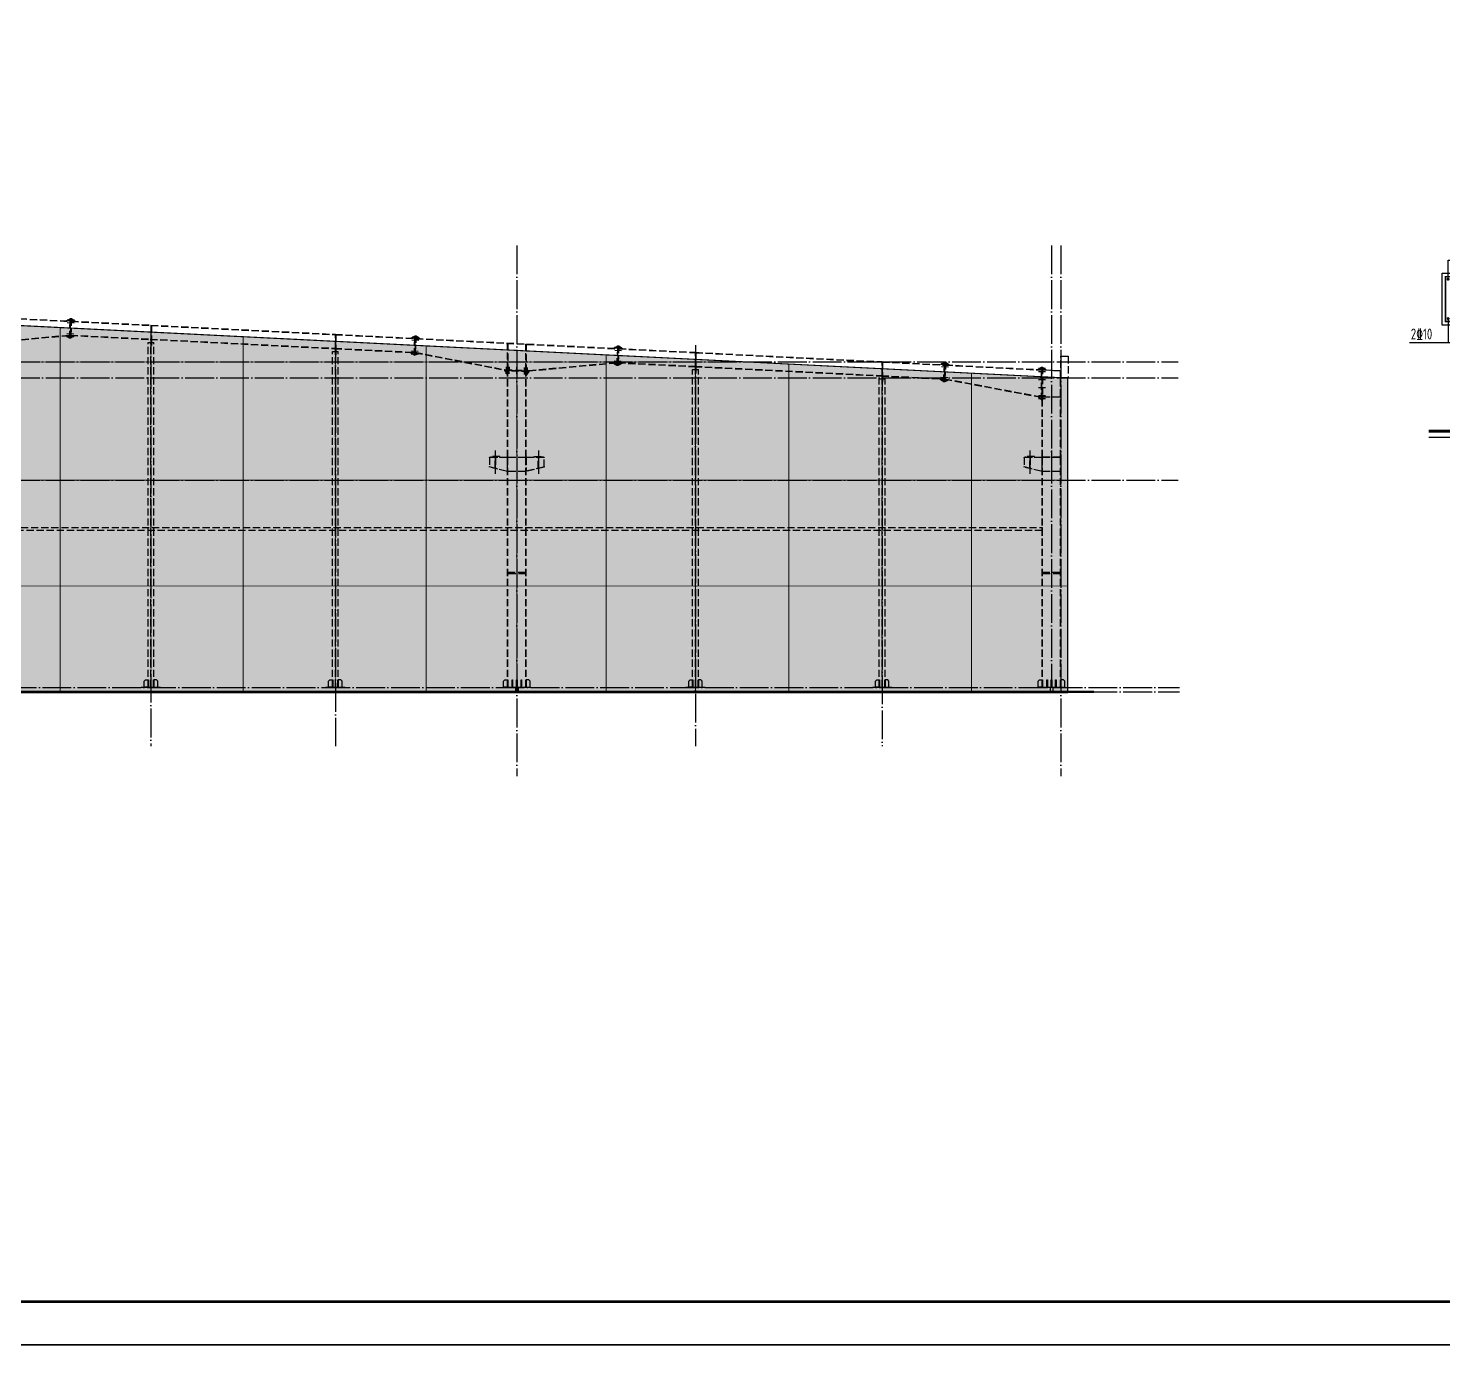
# Model space of a CAD drawing. Extents: x 447413 to 2975780, y -1432727 to 1301644.
# Drawn here: x 2344237 to 2393328, y -835904 to -790188 of the extents above; entities that cross this region are included whole.
import ezdxf

# ---------------------------------------------------------------- set-up
doc = ezdxf.new("R2010")
doc.units = 0
doc.header["$LTSCALE"] = 1000
doc.header["$MEASUREMENT"] = 0
doc.linetypes.add('DASH', pattern=[0.35, 0.25, -0.1])
doc.linetypes.add('DOTE', pattern=[2.42, 2, -0.2, 0.02, -0.2])
for name, color, linetype in [('114', 2, 'Continuous'), ('116', 1, 'Continuous'), ('DIM_SYMB', 3, 'Continuous'), ('DOTE', 1, 'Continuous'), ('GZ-标注', 60, 'Continuous'), ('GZ-框', 21, 'Continuous'), ('图框', 253, 'Continuous'), ('墙梁', 2, 'Continuous'), ('柱子', 3, 'Continuous'), ('钢板标注', 253, 'Continuous')]:
    doc.layers.add(name, color=color, linetype=linetype)
for name, color, linetype, lineweight in [('DIM_ELEV', 3, 'Continuous', 0), ('柱平法箍筋', 14, 'Continuous', 35), ('柱平法纵筋', 14, 'Continuous', 25)]:
    doc.layers.add(name, color=color, linetype=linetype, lineweight=lineweight)
doc.styles.add('TEXT', font='tssdeng.shx', dxfattribs={"height": 3})

# ---------------------------------------------------------------- blocks, each defined once
blk = doc.blocks.new('A$C6B0021A6')
at = {"layer": '图框', "color": 2, "const_width": 40, "elevation": -84000}
blk.add_lwpolyline([(20, 84120), (118920, 84120), (118920, 20), (20, 20)], close=True, dxfattribs=at)
at = {"layer": '图框', "color": 153, "const_width": 58, "elevation": -84000}
blk.add_lwpolyline([(111420, 1020), (2520, 1020), (2520, 83120), (111420, 83120)], close=True, dxfattribs=at)
blk = doc.blocks.new('gz')
h = blk.add_hatch()
h.set_pattern_fill('ANSI31', color=256, scale=100)
h.set_pattern_definition([(45, (-3633.9, 178.02), (-112.2532, 112.2532), [])])
h.paths.add_polyline_path([(-612810, 8019), (-612885, 8439), (-612961, 8229), (-613398, 8229), (-613398, 7221), (-612198, 7221), (-612198, 8229), (-612736, 8229)])
at = {"layer": 'DIM_ELEV'}
for p, q in [((-614209, 2521), (-615475, 2521)), ((-614509, 2221), (-614809, 2521)), ((-614509, 2221), (-614209, 2521)), ((-613809, 2221), (-614809, 2221))]:
    blk.add_line(p, q, dxfattribs=at)
at = {"layer": 'DIM_SYMB', "const_width": 70}
for points in [[(-614022, -233), (-611616, -233)], [(-624119, -411), (-622346, -411)], [(-619338, -411), (-617632, -411)]]:
    blk.add_lwpolyline(points, dxfattribs=at)
at = {"layer": 'DIM_SYMB'}
for points in [[(-624119, -551), (-622346, -551)], [(-619338, -551), (-617632, -551)], [(-614022, -373), (-611616, -373)]]:
    blk.add_lwpolyline(points, dxfattribs=at)
at = {"layer": 'GZ-标注'}
blk.add_line((-612798, 3105), (-612798, 6146), dxfattribs=at)
for points in [[(-613258, 7081), (-613258, 7520), (-610995, 7520)], [(-612927, 7082), (-612927, 7520)], [(-612648, 7082), (-612648, 7520)], [(-612348, 7081), (-612348, 7520)], [(-612798, 5538), (-610911, 5538)], [(-623672, 3103), (-623672, 3542), (-621791, 3542)], [(-622761, 3103), (-622761, 3542)], [(-618924, 2703), (-618924, 3142), (-617043, 3142)], [(-618014, 2703), (-618014, 3142)], [(-622691, 2443), (-621152, 2443)], [(-617944, 2443), (-616405, 2443)], [(-612348, 2369), (-612348, 1811), (-614150, 1811)], [(-613259, 2369), (-613259, 1811)], [(-612927, 2369), (-612927, 1811)], [(-612648, 2369), (-612648, 1811)], [(-622761, 2191), (-622761, 1633), (-624564, 1633)], [(-623672, 2191), (-623672, 1633)], [(-618014, 2191), (-618014, 1633), (-619816, 1633)], [(-618925, 2191), (-618925, 1633)]]:
    blk.add_lwpolyline(points, dxfattribs=at)
at = {"layer": 'GZ-框'}
for p, q in [((-613398, 2221), (-613398, 8229)), ((-612198, 8229), (-612198, 2221)), ((-613398, 7221), (-612198, 7221)), ((-612198, 2221), (-613398, 2221))]:
    blk.add_line(p, q, dxfattribs=at)
for points in [[(-623811, 3243), (-622611, 3243), (-622611, 2043), (-623811, 2043)], [(-619064, 2843), (-617864, 2843), (-617864, 2043), (-619064, 2043)]]:
    blk.add_lwpolyline(points, close=True, dxfattribs=at)
at = {"layer": '柱平法箍筋'}
for points, const_width in [([(-613318, 7141), (-612278, 7141), (-612278, 2301), (-613318, 2301)], 35), ([(-612989, 7141), (-612587, 7141), (-612587, 2301), (-612989, 2301)], 35), ([(-613318, 6146), (-612278, 6146), (-612278, 3105), (-613318, 3105)], 35), ([(-613318, 5155), (-612278, 5155), (-612278, 4036), (-613318, 4036)], 35), ([(-611740, 4716), (-611324, 4716), (-611324, 2780), (-611740, 2780)], 14), ([(-611950, 4317), (-611534, 4317), (-611534, 3101), (-611950, 3101)], 14), ([(-611641, 3921), (-611225, 3921), (-611225, 3474), (-611641, 3474)], 14), ([(-623731, 3163), (-622691, 3163), (-622691, 2123), (-623731, 2123)], 35), ([(-618984, 2763), (-617944, 2763), (-617944, 2123), (-618984, 2123)], 35)]:
    blk.add_lwpolyline(points, close=True, dxfattribs=dict(at, const_width=const_width))
for points, const_width in [([(-612675, 7142), (-612805, 7012)], 35), ([(-612578, 7042), (-612708, 6912)], 35), ([(-612375, 7141), (-612505, 7011)], 35), ([(-612278, 7041), (-612408, 6911)], 35), ([(-612375, 6142), (-612505, 6011)], 35), ([(-612278, 6042), (-612408, 5911)], 35), ([(-612375, 5151), (-612505, 5021)], 35), ([(-612278, 5051), (-612408, 4920)], 35), ([(-611363, 4716), (-611415, 4664)], 14), ([(-611324, 4676), (-611377, 4623)], 14), ([(-611573, 4316), (-611625, 4264)], 14), ([(-611534, 4276), (-611586, 4224)], 14), ([(-611263, 3920), (-611316, 3867)], 14), ([(-611225, 3880), (-611277, 3827)], 14), ([(-622788, 3163), (-622919, 3033)], 35), ([(-622691, 3063), (-622822, 2933)], 35), ([(-618041, 2763), (-618171, 2633)], 35), ([(-617944, 2663), (-618074, 2533)], 35)]:
    blk.add_lwpolyline(points, dxfattribs=dict(at, const_width=const_width))
at = {"layer": '柱平法纵筋', "const_width": 35}
for points in [[(-613241, 7082, 1), (-613276, 7082, 1), (-613241, 7082, 1)], [(-612909, 7082, 1), (-612944, 7082, 1), (-612909, 7082, 1)], [(-612630, 7082, 1), (-612665, 7082, 1), (-612630, 7082, 1)], [(-612330, 7082, 1), (-612365, 7082, 1), (-612330, 7082, 1)], [(-613241, 6082, 1), (-613276, 6082, 1), (-613241, 6082, 1)], [(-612330, 6082, 1), (-612365, 6082, 1), (-612330, 6082, 1)], [(-613241, 5091, 1), (-613276, 5091, 1), (-613241, 5091, 1)], [(-612330, 5091, 1), (-612365, 5091, 1), (-612330, 5091, 1)], [(-613241, 4100, 1), (-613276, 4100, 1), (-613241, 4100, 1)], [(-612330, 4100, 1), (-612365, 4100, 1), (-612330, 4100, 1)], [(-623655, 3104, 1), (-623690, 3104, 1), (-623655, 3104, 1)], [(-622744, 3104, 1), (-622779, 3104, 1), (-622744, 3104, 1)], [(-613241, 3165, 1), (-613276, 3165, 1), (-613241, 3165, 1)], [(-612330, 3165, 1), (-612365, 3165, 1), (-612330, 3165, 1)], [(-618907, 2704, 1), (-618942, 2704, 1), (-618907, 2704, 1)], [(-617996, 2704, 1), (-618031, 2704, 1), (-617996, 2704, 1)], [(-613241, 2369, 1), (-613276, 2369, 1), (-613241, 2369, 1)], [(-612909, 2369, 1), (-612944, 2369, 1), (-612909, 2369, 1)], [(-612630, 2369, 1), (-612665, 2369, 1), (-612630, 2369, 1)], [(-612330, 2369, 1), (-612365, 2369, 1), (-612330, 2369, 1)], [(-623655, 2191, 1), (-623690, 2191, 1), (-623655, 2191, 1)], [(-622744, 2191, 1), (-622779, 2191, 1), (-622744, 2191, 1)], [(-618907, 2191, 1), (-618942, 2191, 1), (-618907, 2191, 1)], [(-617996, 2191, 1), (-618031, 2191, 1), (-617996, 2191, 1)]]:
    blk.add_lwpolyline(points, format="xyb", dxfattribs=at)
at = {"layer": 'GZ-标注', "style": 'TEXT', "width": 0.75}
for s, p in [('4%%13216', (-611680, 7594)), ('%%1328@100', (-611890, 5622)), ('2%%13210', (-622476, 3616)), ('2%%13210', (-617728, 3216)), ('%%1326@200', (-622131, 2527)), ('%%1326@200', (-617383, 2527)), ('4%%13220', (-614122, 1888)), ('2%%13210', (-624535, 1710)), ('2%%13210', (-619788, 1710))]:
    blk.add_text(s, height=250, dxfattribs=at).set_placement(p)

msp = doc.modelspace()

# ---------------------------------------------------------------- hatches: boundary and pattern name
h = msp.add_hatch()
h.set_pattern_fill('AR-B816', color=8, scale=200)
h.set_pattern_definition([(0, (879524.17, -1182983.88), (0, 242.6208), []), (90, (879524.17, -1182983.88), (-242.6208, 242.6208), [242.6208, -242.6208])])
h.paths.add_polyline_path([(2332314.1, -799926.6), (2284294.2, -802328.6), (2284294.2, -813242.8), (2380314.2, -813242.8), (2380314.2, -802327.6)])

# ---------------------------------------------------------------- linework, layer by layer
at = {"elevation": 126000}
msp.add_lwpolyline([(2332314.1, -799926.6), (2284294.2, -802328.6), (2284294.2, -813242.8), (2380314.2, -813242.8), (2380314.2, -802327.6)], close=True, dxfattribs=at)
at = {"const_width": 80, "elevation": 126000}
msp.add_lwpolyline([(2282937.9, -813216.3), (2381222.9, -813216.3)], dxfattribs=at)
at = {"layer": '114', "ltscale": 0.1}
for p, q in [((2345591.3, -800402.4, 126000), (2345831, -800414.4, 126000)), ((2345596.5, -800296.6, 126000), (2345836.3, -800308.6, 126000)), ((2345567, -800885.8, 126000), (2345806.8, -800897.8, 126000)), ((2345572.4, -800779.8, 126000), (2345812.1, -800791.8, 126000)), ((2357551.3, -801001.1, 126000), (2357791, -801013.1, 126000)), ((2357556.6, -800895.2, 126000), (2357796.3, -800907.2, 126000)), ((2357527.1, -801484.5, 126000), (2357766.8, -801496.5, 126000)), ((2357532.4, -801378.6, 126000), (2357772.1, -801390.6, 126000)), ((2364591.3, -801353.3, 126000), (2364831, -801365.3, 126000)), ((2364596.6, -801247.4, 126000), (2364836.3, -801259.4, 126000)), ((2360820.8, -802175.6, 126000), (2360828.9, -801935.7, 126000)), ((2360926.8, -802179.2, 126000), (2360934.9, -801939.3, 126000)), ((2361190.6, -802188.1, 126000), (2361198.7, -801948.2, 126000)), ((2361454.8, -802197, 126000), (2361462.9, -801957.1, 126000)), ((2361560.8, -802200.5, 126000), (2361568.9, -801960.7, 126000)), ((2364567.1, -801836.7, 126000), (2364806.8, -801848.6, 126000)), ((2364572.4, -801730.6, 126000), (2364812.1, -801742.6, 126000)), ((2375931.3, -801920.3, 126000), (2376171, -801932.3, 126000)), ((2375936.6, -801814.4, 126000), (2376176.3, -801826.4, 126000)), ((2379300.2, -801987.6, 126000), (2379540.2, -801987.6, 126000)), ((2379300.2, -802093.7, 126000), (2379540.2, -802093.7, 126000)), ((2375907.1, -802403.7, 126000), (2376146.8, -802415.7, 126000)), ((2375912.4, -802297.8, 126000), (2376152.1, -802309.8, 126000)), ((2379300.2, -802372.7, 126000), (2379540.2, -802372.7, 126000)), ((2379300.2, -802651.7, 126000), (2379540.2, -802651.7, 126000)), ((2379300.2, -802931.6, 126000), (2379540.2, -802931.6, 126000)), ((2379300.2, -803037.9, 126000), (2379540.2, -803037.9, 126000))]:
    msp.add_line(p, q, dxfattribs=at)
at = {"layer": '114', "color": 1, "lineweight": 18, "ltscale": 0.1}
for p, q in [((2345691.1, -800407.4, 126000), (2345731.1, -800409.4, 126000)), ((2345696.4, -800301.6, 126000), (2345736.4, -800303.6, 126000)), ((2345666.9, -800890.8, 126000), (2345706.9, -800892.8, 126000)), ((2345672.2, -800784.8, 126000), (2345712.2, -800786.8, 126000)), ((2357651.2, -801006.1, 126000), (2357691.1, -801008.1, 126000)), ((2357656.5, -800900.2, 126000), (2357696.4, -800902.2, 126000)), ((2357627, -801489.5, 126000), (2357666.9, -801491.5, 126000)), ((2357632.3, -801383.6, 126000), (2357672.2, -801385.6, 126000)), ((2364691.1, -801358.3, 126000), (2364731.1, -801360.3, 126000)), ((2364696.4, -801252.4, 126000), (2364736.4, -801254.4, 126000)), ((2360824.2, -802075.7, 126000), (2360825.5, -802035.7, 126000)), ((2360930.1, -802079.2, 126000), (2360931.5, -802039.3, 126000)), ((2361194, -802088.1, 126000), (2361195.3, -802048.1, 126000)), ((2361458.2, -802097, 126000), (2361459.5, -802057.1, 126000)), ((2361564.1, -802100.6, 126000), (2361565.5, -802060.6, 126000)), ((2364667, -801841.7, 126000), (2364706.9, -801843.7, 126000)), ((2364672.3, -801735.6, 126000), (2364712.2, -801737.6, 126000)), ((2376031.2, -801925.3, 126000), (2376071.1, -801927.3, 126000)), ((2376036.5, -801819.4, 126000), (2376076.4, -801821.4, 126000)), ((2379400.2, -801987.6, 126000), (2379440.2, -801987.6, 126000)), ((2379400.2, -802093.7, 126000), (2379440.2, -802093.7, 126000)), ((2376007, -802408.7, 126000), (2376047, -802410.7, 126000)), ((2376012.3, -802302.8, 126000), (2376052.3, -802304.8, 126000)), ((2379400.2, -802372.7, 126000), (2379440.2, -802372.7, 126000)), ((2379400.2, -802651.7, 126000), (2379440.2, -802651.7, 126000)), ((2379400.2, -802931.6, 126000), (2379440.2, -802931.6, 126000)), ((2379400.2, -803037.9, 126000), (2379440.2, -803037.9, 126000))]:
    msp.add_line(p, q, dxfattribs=at)
at = {"layer": '116', "ltscale": 0.1}
for p, q in [((2361144.2, -813066.3, 126000), (2361144.2, -813216.3, 126000)), ((2361144.2, -813216.3, 126000), (2361244.2, -813216.3, 126000)), ((2361152.7, -813066.3, 126000), (2361152.7, -813216.3, 126000)), ((2361235.7, -813066.3, 126000), (2361235.7, -813216.3, 126000)), ((2361244.2, -813066.3, 126000), (2361244.2, -813216.3, 126000)), ((2379699.2, -813066.3, 126000), (2379699.2, -813216.3, 126000)), ((2379699.2, -813216.3, 126000), (2379799.2, -813216.3, 126000)), ((2379707.7, -813066.3, 126000), (2379707.7, -813216.3, 126000)), ((2379790.7, -813066.3, 126000), (2379790.7, -813216.3, 126000)), ((2379799.2, -813066.3, 126000), (2379799.2, -813216.3, 126000))]:
    msp.add_line(p, q, dxfattribs=at)
at = {"layer": 'DOTE', "color": 8, "linetype": 'DOTE', "ltscale": 0.5}
for p, q in [((2361194.2, -797720.1, 126000), (2361194.2, -816144.2, 126000)), ((2379749.2, -797720.1, 126000), (2379749.2, -813066.3, 126000)), ((2380074.2, -797720.1, 126000), (2380074.2, -816144.2, 126000)), ((2348494.2, -800486.7, 126000), (2348494.2, -815102.4, 126000)), ((2354894.2, -800807, 126000), (2354894.2, -815102.4, 126000)), ((2367394.2, -801182.3, 126000), (2367394.2, -815102.4, 126000)), ((2373874.2, -801756.3, 126000), (2373874.2, -815102.4, 126000)), ((2283020.4, -813066.3, 126000), (2384188.3, -813066.3, 126000)), ((2283020.4, -813216.3, 126000), (2384188.3, -813216.3, 126000))]:
    msp.add_line(p, q, dxfattribs=at)
at = {"layer": 'DOTE'}
for p, q in [((2360444.2, -804840.2, 126000), (2360444.2, -805651.6, 126000)), ((2361944.2, -804840.2, 126000), (2361944.2, -805651.6, 126000)), ((2378999.2, -804840.2, 126000), (2378999.2, -805651.6, 126000)), ((2379749.2, -804840.2, 126000), (2379749.2, -805651.6, 126000))]:
    msp.add_line(p, q, dxfattribs=at)
at = {"layer": 'DOTE', "color": 8, "linetype": 'DOTE', "ltscale": 0.5, "elevation": 126000}
for points in [[(2281923, -801766.3), (2384144.5, -801766.3)], [(2281923, -802316.3), (2384144.5, -802316.3)], [(2281923, -805866.3), (2384144.5, -805866.3)]]:
    msp.add_lwpolyline(points, dxfattribs=at)
at = {"layer": '墙梁', "color": 3, "const_width": 30, "elevation": 126000}
for points in [[(2380333.9, -802328.6), (2332314.1, -799926.6)], [(2345344.2, -813216.3), (2345344.2, -800578.4)], [(2348494.2, -813216.3), (2348494.2, -800735.9)], [(2351694.2, -813216.3), (2351694.2, -800896)], [(2354894.2, -813216.3), (2354894.2, -801056.1)], [(2358044.2, -813216.3), (2358044.2, -801213.6)], [(2361194.2, -813216.3), (2361194.2, -801371.2)], [(2364294.2, -813216.3), (2364294.2, -801526.3)], [(2367394.2, -813216.3), (2367394.2, -801681.3)], [(2370634.2, -813216.3), (2370634.2, -801843.4)], [(2373874.2, -813216.3), (2373874.2, -802005.5)], [(2376974.2, -813216.3), (2376974.2, -802160.5)], [(2380314.2, -813216.3), (2380314.2, -802316.3)]]:
    msp.add_lwpolyline(points, dxfattribs=at)
at = {"layer": '墙梁', "color": 2, "const_width": 30, "elevation": 126000}
for points in [[(2369093.3, -801766.3), (2295534.9, -801766.3)], [(2380314.2, -805866.3), (2284294.2, -805866.3)], [(2380314.2, -809541.3), (2284294.2, -809541.3)]]:
    msp.add_lwpolyline(points, dxfattribs=at)
at = {"layer": '柱子', "color": 254, "linetype": 'DASH'}
for p, q in [((2342193.4, -800187.3, 126000), (2345693.4, -800362.5, 126000)), ((2342194.2, -800171.3, 126000), (2345694.2, -800346.5, 126000)), ((2345559.3, -800339.8, 126000), (2345698.7, -800256.6, 126000)), ((2345674.2, -800345.5, 126000), (2345559.3, -800339.8, 126000)), ((2345664.6, -800936.8, 126000), (2345698.7, -800256.6, 126000)), ((2345695.2, -800326.5, 126000), (2345674.2, -800345.5, 126000)), ((2345718.6, -800257.6, 126000), (2345684.6, -800937.8, 126000)), ((2345684.6, -800937.8, 126000), (2345718.6, -800257.6, 126000)), ((2345698.7, -800256.6, 126000), (2345695.2, -800326.5, 126000)), ((2345698.7, -800256.6, 126000), (2345718.6, -800257.6, 126000)), ((2345738.6, -800258.6, 126000), (2345704.6, -800938.8, 126000)), ((2345718.6, -800257.6, 126000), (2345738.6, -800258.6, 126000)), ((2345733.3, -800364.5, 126000), (2348493.4, -800502.6, 126000)), ((2345734.1, -800348.5, 126000), (2348494.2, -800486.7, 126000)), ((2345735.1, -800328.6, 126000), (2345738.6, -800258.6, 126000)), ((2345754.1, -800349.5, 126000), (2345735.1, -800328.6, 126000)), ((2345738.6, -800258.6, 126000), (2345869, -800355.3, 126000)), ((2345869, -800355.3, 126000), (2345754.1, -800349.5, 126000)), ((2348493.4, -800502.6, 126000), (2354893.4, -800823, 126000)), ((2348494.2, -800486.7, 126000), (2354894.2, -800807, 126000)), ((2348498.2, -800971.5, 126000), (2348498.2, -800502.9, 126000)), ((2348498.2, -800502.9, 126000), (2348508.2, -800503.4, 126000)), ((2348508.2, -800503.4, 126000), (2348508.2, -800972, 126000)), ((2342609.8, -801127.3, 126000), (2345669.2, -800845.9, 126000)), ((2342610.3, -801111.1, 126000), (2345670, -800829.8, 126000)), ((2345534.7, -800858.2, 126000), (2345649.3, -800847.7, 126000)), ((2345664.7, -800935.8, 126000), (2345534.7, -800858.2, 126000)), ((2345649.3, -800847.7, 126000), (2345668.2, -800865.9, 126000)), ((2345684.6, -800937.8, 126000), (2345664.6, -800936.8, 126000)), ((2345668.2, -800865.9, 126000), (2345664.7, -800935.8, 126000)), ((2345704.6, -800938.8, 126000), (2345684.6, -800937.8, 126000)), ((2345844, -800854.7, 126000), (2345704.6, -800937.8, 126000)), ((2345704.6, -800937.8, 126000), (2345708.1, -800867.9, 126000)), ((2345708.1, -800867.9, 126000), (2345729.1, -800848.9, 126000)), ((2345709.1, -800847.9, 126000), (2348469.2, -800986.1, 126000)), ((2345709.9, -800831.9, 126000), (2348470, -800970, 126000)), ((2345729.1, -800848.9, 126000), (2345844, -800854.7, 126000)), ((2348394.2, -813046.3, 126000), (2348394.2, -801087.3, 126000)), ((2348394.2, -801087.3, 126000), (2348493.7, -801087.3, 126000)), ((2348394.2, -801087.3, 126000), (2348594.2, -801087.3, 126000)), ((2348469.2, -800986, 126000), (2354869.2, -801306.4, 126000)), ((2348470, -800970.1, 126000), (2354870, -801290.4, 126000)), ((2348493.7, -813046.3, 126000), (2348493.7, -801087.3, 126000)), ((2348494.7, -813046.3, 126000), (2348494.7, -801087.3, 126000)), ((2348494.7, -801087.3, 126000), (2348594.2, -801087.3, 126000)), ((2348508.2, -800972, 126000), (2348498.2, -800971.5, 126000)), ((2348498.2, -800987.5, 126000), (2348508.2, -800988, 126000)), ((2348498.2, -801197.3, 126000), (2348498.2, -800987.5, 126000)), ((2348508.2, -800988, 126000), (2348508.2, -801197.3, 126000)), ((2348594.2, -813046.3, 126000), (2348594.2, -801087.3, 126000)), ((2354893.4, -800823, 126000), (2357653.4, -800961.1, 126000)), ((2354894.2, -800807, 126000), (2357654.2, -800945.1, 126000)), ((2354898.2, -801291.8, 126000), (2354898.2, -800823.2, 126000)), ((2354898.2, -800823.2, 126000), (2354908.2, -800823.7, 126000)), ((2354908.2, -800823.7, 126000), (2354908.2, -801292.3, 126000)), ((2357519.4, -800938.4, 126000), (2357658.7, -800855.3, 126000)), ((2357634.2, -800944.1, 126000), (2357519.4, -800938.4, 126000)), ((2357624.7, -801535.4, 126000), (2357658.7, -800855.3, 126000)), ((2357655.2, -800925.2, 126000), (2357634.2, -800944.1, 126000)), ((2357678.7, -800856.3, 126000), (2357644.7, -801536.4, 126000)), ((2357644.7, -801536.4, 126000), (2357678.7, -800856.3, 126000)), ((2357658.7, -800855.3, 126000), (2357655.2, -800925.2, 126000)), ((2357658.7, -800855.3, 126000), (2357678.7, -800856.3, 126000)), ((2357698.7, -800857.3, 126000), (2357664.6, -801537.4, 126000)), ((2357678.7, -800856.3, 126000), (2357698.7, -800857.3, 126000)), ((2357693.4, -800963.1, 126000), (2361193.4, -801138.3, 126000)), ((2357694.2, -800947.1, 126000), (2361194.2, -801122.3, 126000)), ((2357695.2, -800927.2, 126000), (2357698.7, -800857.3, 126000)), ((2357714.1, -800948.1, 126000), (2357695.2, -800927.2, 126000)), ((2357698.7, -800857.3, 126000), (2357829, -800953.9, 126000)), ((2357829, -800953.9, 126000), (2357714.1, -800948.1, 126000)), ((2360869.2, -802037.2, 126000), (2360869.2, -801122.1, 126000)), ((2360869.2, -801122.1, 126000), (2360885.2, -801122.9, 126000)), ((2360885.2, -801122.9, 126000), (2360885.2, -802037.7, 126000)), ((2361193.4, -801138.3, 126000), (2364693.4, -801313.3, 126000)), ((2361194.2, -801122.3, 126000), (2364694.2, -801297.3, 126000)), ((2361503.2, -802058.5, 126000), (2361503.2, -801153.8, 126000)), ((2361503.2, -801153.8, 126000), (2361519.2, -801154.6, 126000)), ((2361519.2, -801154.6, 126000), (2361519.2, -802059.1, 126000)), ((2348508.2, -801197.3, 126000), (2348498.2, -801197.3, 126000)), ((2354794.2, -813046.3, 126000), (2354794.2, -801407.6, 126000)), ((2354794.2, -801407.6, 126000), (2354893.7, -801407.6, 126000)), ((2354794.2, -801407.6, 126000), (2354994.2, -801407.6, 126000)), ((2354869.2, -801306.4, 126000), (2357629.2, -801444.5, 126000)), ((2354870, -801290.4, 126000), (2357630, -801428.5, 126000)), ((2354893.7, -813046.3, 126000), (2354893.7, -801407.6, 126000)), ((2354894.7, -813046.3, 126000), (2354894.7, -801407.6, 126000)), ((2354894.7, -801407.6, 126000), (2354994.2, -801407.6, 126000)), ((2354908.2, -801292.3, 126000), (2354898.2, -801291.8, 126000)), ((2354898.2, -801307.8, 126000), (2354908.2, -801308.3, 126000)), ((2354898.2, -801517.6, 126000), (2354898.2, -801307.8, 126000)), ((2354908.2, -801517.6, 126000), (2354898.2, -801517.6, 126000)), ((2354908.2, -801308.3, 126000), (2354908.2, -801517.6, 126000)), ((2354994.2, -813046.3, 126000), (2354994.2, -801407.6, 126000)), ((2357624.7, -801534.4, 126000), (2357494.4, -801437.8, 126000)), ((2357494.4, -801437.8, 126000), (2357609.3, -801443.5, 126000)), ((2357609.3, -801443.5, 126000), (2357628.2, -801464.5, 126000)), ((2357628.2, -801464.5, 126000), (2357624.7, -801534.4, 126000)), ((2357644.7, -801536.4, 126000), (2357624.7, -801535.4, 126000)), ((2357664.6, -801537.4, 126000), (2357644.7, -801536.4, 126000)), ((2357664.7, -801536.4, 126000), (2357668.2, -801466.5, 126000)), ((2357801.7, -801472.3, 126000), (2357664.7, -801536.4, 126000)), ((2357668.2, -801466.5, 126000), (2357688.8, -801450.3, 126000)), ((2357669.2, -801446.5, 126000), (2360779.8, -802050.4, 126000)), ((2357670, -801430.4, 126000), (2360780.4, -802034.2, 126000)), ((2357688.8, -801450.3, 126000), (2357801.7, -801472.3, 126000)), ((2364559.4, -801290.6, 126000), (2364698.7, -801207.5, 126000)), ((2364674.2, -801296.3, 126000), (2364559.4, -801290.6, 126000)), ((2364664.7, -801887.6, 126000), (2364698.7, -801207.5, 126000)), ((2364695.2, -801277.4, 126000), (2364674.2, -801296.3, 126000)), ((2364718.6, -801208.5, 126000), (2364684.6, -801888.6, 126000)), ((2364684.6, -801888.6, 126000), (2364718.6, -801208.5, 126000)), ((2364698.7, -801207.5, 126000), (2364695.2, -801277.4, 126000)), ((2364698.7, -801207.5, 126000), (2364718.6, -801208.5, 126000)), ((2364738.6, -801209.5, 126000), (2364704.6, -801889.6, 126000)), ((2364718.6, -801208.5, 126000), (2364738.6, -801209.5, 126000)), ((2364733.3, -801315.3, 126000), (2367393.4, -801448.3, 126000)), ((2364734.1, -801299.3, 126000), (2367394.2, -801432.3, 126000)), ((2364735.1, -801279.3, 126000), (2364738.6, -801209.4, 126000)), ((2364754.1, -801300.3, 126000), (2364735.1, -801279.3, 126000)), ((2364738.6, -801209.4, 126000), (2364869, -801306.1, 126000)), ((2364869, -801306.1, 126000), (2364754.1, -801300.3, 126000)), ((2367393.4, -801448.3, 126000), (2373873.4, -801772.3, 126000)), ((2367394.2, -801432.3, 126000), (2373874.2, -801756.3, 126000)), ((2367398.2, -801917.1, 126000), (2367398.2, -801448.5, 126000)), ((2367398.2, -801448.5, 126000), (2367408.2, -801449, 126000)), ((2367408.2, -801449, 126000), (2367408.2, -801917.6, 126000)), ((2360779, -802074.1, 126000), (2360779.7, -802054.1, 126000)), ((2361609, -802102.1, 126000), (2360779, -802074.1, 126000)), ((2360779.7, -802054.1, 126000), (2360780.4, -802034.2, 126000)), ((2361609.6, -802082.1, 126000), (2360779.7, -802054.1, 126000)), ((2360779.7, -802054.1, 126000), (2361609.6, -802082.1, 126000)), ((2360780.4, -802034.2, 126000), (2361610.3, -802062.1, 126000)), ((2360869.2, -802207.2, 126000), (2360784.2, -802074.3, 126000)), ((2360784.2, -802074.3, 126000), (2360849.2, -802076.5, 126000)), ((2360849.2, -802076.5, 126000), (2360869.2, -802097.2, 126000)), ((2360885.2, -802037.7, 126000), (2360869.2, -802037.2, 126000)), ((2360869.2, -805066.3, 126000), (2360869.2, -802077.2, 126000)), ((2360869.2, -802077.2, 126000), (2360885.2, -802077.7, 126000)), ((2360869.2, -802097.2, 126000), (2360869.2, -802207.2, 126000)), ((2360885.2, -805066.3, 126000), (2360885.2, -802077.7, 126000)), ((2361519.2, -802059.1, 126000), (2361503.2, -802058.5, 126000)), ((2361503.2, -805066.3, 126000), (2361503.2, -802098.5, 126000)), ((2361503.2, -802098.5, 126000), (2361519.2, -802099.1, 126000)), ((2361519.2, -805066.3, 126000), (2361519.2, -802099.1, 126000)), ((2361519.2, -802119.1, 126000), (2361539.2, -802099.8, 126000)), ((2361604.1, -802101.9, 126000), (2361519.2, -802229.1, 126000)), ((2361519.2, -802229.1, 126000), (2361519.2, -802119.1, 126000)), ((2361539.2, -802099.8, 126000), (2361604.1, -802101.9, 126000)), ((2361609.6, -802082.1, 126000), (2361609, -802102.1, 126000)), ((2361610.3, -802062.1, 126000), (2361609.6, -802082.1, 126000)), ((2361609.8, -802078.2, 126000), (2364669.2, -801796.7, 126000)), ((2361610.3, -802062.1, 126000), (2364670, -801780.6, 126000)), ((2364534.8, -801809.1, 126000), (2364649.3, -801798.5, 126000)), ((2364664.7, -801886.6, 126000), (2364534.8, -801809.1, 126000)), ((2364649.3, -801798.5, 126000), (2364668.2, -801816.7, 126000)), ((2364668.2, -801816.7, 126000), (2364664.7, -801886.6, 126000)), ((2364684.6, -801888.6, 126000), (2364664.7, -801887.6, 126000)), ((2364704.6, -801889.6, 126000), (2364684.6, -801888.6, 126000)), ((2364844, -801805.4, 126000), (2364704.7, -801888.6, 126000)), ((2364704.7, -801888.6, 126000), (2364708.2, -801818.7, 126000)), ((2364708.2, -801818.7, 126000), (2364729.1, -801799.7, 126000)), ((2364709.2, -801798.7, 126000), (2367369.2, -801931.7, 126000)), ((2364710, -801782.7, 126000), (2367370, -801915.7, 126000)), ((2364729.1, -801799.7, 126000), (2364844, -801805.4, 126000)), ((2367294.2, -813046.3, 126000), (2367294.2, -802032.9, 126000)), ((2367294.2, -802032.9, 126000), (2367393.7, -802032.9, 126000)), ((2367294.2, -802032.9, 126000), (2367494.2, -802032.9, 126000)), ((2367369.2, -801931.7, 126000), (2373849.2, -802255.7, 126000)), ((2367370, -801915.7, 126000), (2373850, -802239.7, 126000)), ((2367393.7, -813046.3, 126000), (2367393.7, -802032.9, 126000)), ((2367394.7, -813046.3, 126000), (2367394.7, -802032.9, 126000)), ((2367394.7, -802032.9, 126000), (2367494.2, -802032.9, 126000)), ((2367408.2, -801917.6, 126000), (2367398.2, -801917.1, 126000)), ((2367398.2, -801933.2, 126000), (2367408.2, -801933.7, 126000)), ((2367398.2, -802142.9, 126000), (2367398.2, -801933.2, 126000)), ((2367408.2, -802142.9, 126000), (2367398.2, -802142.9, 126000)), ((2367408.2, -801933.7, 126000), (2367408.2, -802142.9, 126000)), ((2367494.2, -813046.3, 126000), (2367494.2, -802032.9, 126000)), ((2373873.4, -801772.3, 126000), (2376033.4, -801880.3, 126000)), ((2373874.2, -801756.4, 126000), (2376034.2, -801864.3, 126000)), ((2373878.2, -802241.1, 126000), (2373878.2, -801772.6, 126000)), ((2373878.2, -801772.6, 126000), (2373888.2, -801773.1, 126000)), ((2373888.2, -801773.1, 126000), (2373888.2, -802241.6, 126000)), ((2375899.4, -801857.6, 126000), (2376038.7, -801774.4, 126000)), ((2376014.2, -801863.3, 126000), (2375899.4, -801857.6, 126000)), ((2376004.8, -802453.6, 126000), (2376038.7, -801774.4, 126000)), ((2376035.2, -801844.4, 126000), (2376014.2, -801863.3, 126000)), ((2376058.7, -801775.4, 126000), (2376024.7, -802454.6, 126000)), ((2376024.7, -802454.6, 126000), (2376058.7, -801775.4, 126000)), ((2376038.7, -801774.4, 126000), (2376035.2, -801844.4, 126000)), ((2376038.7, -801774.4, 126000), (2376058.7, -801775.4, 126000)), ((2376078.7, -801776.4, 126000), (2376044.7, -802455.6, 126000)), ((2376058.7, -801775.4, 126000), (2376078.7, -801776.4, 126000)), ((2376073.4, -801882.3, 126000), (2379400.2, -802048.7, 126000)), ((2376074.2, -801866.3, 126000), (2379400.2, -802032.6, 126000)), ((2376075.2, -801846.4, 126000), (2376078.7, -801776.5, 126000)), ((2376094.1, -801867.3, 126000), (2376075.2, -801846.4, 126000)), ((2376078.7, -801776.5, 126000), (2376209, -801873.1, 126000)), ((2376209, -801873.1, 126000), (2376094.1, -801867.3, 126000)), ((2379270.4, -802026.2, 126000), (2379400.2, -801947.6, 126000)), ((2379380.2, -802031.6, 126000), (2379270.4, -802026.2, 126000)), ((2379400.2, -802012.6, 126000), (2379380.2, -802031.6, 126000)), ((2379400.2, -803082.9, 126000), (2379400.2, -801942.9, 126000)), ((2379400.2, -801942.9, 126000), (2379420.2, -801942.9, 126000)), ((2379400.2, -801947.6, 126000), (2379400.2, -802012.6, 126000)), ((2379420.2, -803082.9, 126000), (2379420.2, -801942.9, 126000)), ((2379420.2, -801942.9, 126000), (2379440.2, -801942.9, 126000)), ((2379420.2, -801942.9, 126000), (2379420.2, -803082.9, 126000)), ((2379440.2, -801942.9, 126000), (2379440.2, -803082.9, 126000)), ((2379440.2, -802014.6, 126000), (2379440.2, -801949.6, 126000)), ((2379440.2, -801949.6, 126000), (2379570, -802041.1, 126000)), ((2379460.2, -802035.6, 126000), (2379440.2, -802014.6, 126000)), ((2379440.2, -802034.6, 126000), (2380074.2, -802066.3, 126000)), ((2379440.2, -802050.7, 126000), (2379440.2, -802034.6, 126000)), ((2380074.2, -802082.4, 126000), (2379440.2, -802050.7, 126000)), ((2379570, -802041.1, 126000), (2379460.2, -802035.6, 126000)), ((2380058.2, -805066.3, 126000), (2380058.2, -802081.6, 126000)), ((2380074.2, -802082.4, 126000), (2380058.2, -802081.6, 126000)), ((2380074.2, -802066.3, 126000), (2380074.2, -802082.4, 126000)), ((2380074.2, -805066.3, 126000), (2380074.2, -802082.4, 126000)), ((2373774.2, -813046.3, 126000), (2373774.2, -802357, 126000)), ((2373774.2, -802357, 126000), (2373873.7, -802357, 126000)), ((2373774.2, -802357, 126000), (2373974.2, -802357, 126000)), ((2373849.2, -802255.7, 126000), (2376009.3, -802363.7, 126000)), ((2373850, -802239.7, 126000), (2376010, -802347.7, 126000)), ((2373873.7, -813046.3, 126000), (2373873.7, -802357, 126000)), ((2373874.7, -813046.3, 126000), (2373874.7, -802357, 126000)), ((2373874.7, -802357, 126000), (2373974.2, -802357, 126000)), ((2373888.2, -802241.6, 126000), (2373878.2, -802241.1, 126000)), ((2373878.2, -802257.2, 126000), (2373888.2, -802257.7, 126000)), ((2373878.2, -802467, 126000), (2373878.2, -802257.2, 126000)), ((2373888.2, -802467, 126000), (2373878.2, -802467, 126000)), ((2373888.2, -802257.7, 126000), (2373888.2, -802467, 126000)), ((2373974.2, -813046.3, 126000), (2373974.2, -802357, 126000)), ((2376004.8, -802453.6, 126000), (2375874.4, -802357, 126000)), ((2375874.4, -802357, 126000), (2375989.3, -802362.7, 126000)), ((2375989.3, -802362.7, 126000), (2376008.3, -802383.7, 126000)), ((2376008.3, -802383.7, 126000), (2376004.8, -802453.6, 126000)), ((2376024.7, -802454.6, 126000), (2376004.8, -802453.6, 126000)), ((2376044.7, -802455.6, 126000), (2376024.7, -802454.6, 126000)), ((2376044.7, -802455.6, 126000), (2376048.2, -802385.7, 126000)), ((2376181.9, -802390.5, 126000), (2376044.7, -802455.6, 126000)), ((2376048.2, -802385.7, 126000), (2376068.9, -802369.4, 126000)), ((2376049.2, -802365.7, 126000), (2379400.2, -802992.9, 126000)), ((2376050, -802349.6, 126000), (2379400.2, -802976.6, 126000)), ((2376068.9, -802369.4, 126000), (2376181.9, -802390.5, 126000)), ((2379400.2, -803077.9, 126000), (2379272.4, -802968.9, 126000)), ((2379272.4, -802968.9, 126000), (2379380.5, -802989.2, 126000)), ((2379380.5, -802989.2, 126000), (2379400.2, -803012.9, 126000)), ((2379400.2, -803012.9, 126000), (2379400.2, -803077.9, 126000)), ((2379420.2, -803082.9, 126000), (2379400.2, -803082.9, 126000)), ((2379440.2, -803082.9, 126000), (2379420.2, -803082.9, 126000)), ((2379424.2, -805066.3, 126000), (2379424.2, -803082.9, 126000)), ((2379440.2, -803082.9, 126000), (2379424.2, -803082.9, 126000)), ((2379440.2, -802976.7, 126000), (2380058.2, -802976.7, 126000)), ((2379440.2, -802992.7, 126000), (2379440.2, -802976.7, 126000)), ((2380058.2, -802992.7, 126000), (2379440.2, -802992.7, 126000)), ((2379440.2, -805066.3, 126000), (2379440.2, -803082.9, 126000)), ((2380058.2, -802976.7, 126000), (2380058.2, -802992.7, 126000)), ((2360244.2, -805066.3, 126000), (2360869.2, -805066.3, 126000)), ((2360244.2, -805082.3, 126000), (2360244.2, -805066.3, 126000)), ((2360869.2, -805082.3, 126000), (2360244.2, -805082.3, 126000)), ((2360244.2, -805082.3, 126000), (2360244.2, -805400.3, 126000)), ((2360869.2, -805082.3, 126000), (2360244.2, -805082.3, 126000)), ((2360599.2, -805050.3, 126000), (2360289.2, -805050.3, 126000)), ((2360289.2, -805050.3, 126000), (2360289.2, -805066.3, 126000)), ((2360289.2, -805066.3, 126000), (2360599.2, -805066.3, 126000)), ((2360438.7, -805447, 126000), (2360438.7, -805082.3, 126000)), ((2360438.7, -805082.3, 126000), (2360449.7, -805082.3, 126000)), ((2360449.7, -805082.3, 126000), (2360449.7, -805449.7, 126000)), ((2360599.2, -805066.3, 126000), (2360599.2, -805050.3, 126000)), ((2360869.2, -813046.3, 126000), (2360869.2, -805066.3, 126000)), ((2360869.2, -805066.3, 126000), (2360885.2, -805066.3, 126000)), ((2360869.2, -805066.3, 126000), (2360869.2, -805082.3, 126000)), ((2360869.2, -805550.3, 126000), (2360869.2, -805082.3, 126000)), ((2360885.2, -813046.3, 126000), (2360885.2, -805066.3, 126000)), ((2360885.2, -805066.3, 126000), (2361503.2, -805066.3, 126000)), ((2360885.2, -805066.3, 126000), (2361503.2, -805066.3, 126000)), ((2360885.2, -805077.3, 126000), (2360885.2, -805066.3, 126000)), ((2361503.2, -805077.3, 126000), (2360885.2, -805077.3, 126000)), ((2361503.2, -813046.3, 126000), (2361503.2, -805066.3, 126000)), ((2361503.2, -805066.3, 126000), (2361519.2, -805066.3, 126000)), ((2361503.2, -805066.3, 126000), (2361503.2, -805077.3, 126000)), ((2361519.2, -813046.3, 126000), (2361519.2, -805066.3, 126000)), ((2361519.2, -805066.3, 126000), (2362144.2, -805066.3, 126000)), ((2361519.2, -805082.3, 126000), (2361519.2, -805066.3, 126000)), ((2362144.2, -805082.3, 126000), (2361519.2, -805082.3, 126000)), ((2361519.2, -805082.3, 126000), (2361519.2, -805550.3, 126000)), ((2362144.2, -805082.3, 126000), (2361519.2, -805082.3, 126000)), ((2361789.2, -805050.3, 126000), (2362099.2, -805050.3, 126000)), ((2361789.2, -805066.3, 126000), (2361789.2, -805050.3, 126000)), ((2362099.2, -805066.3, 126000), (2361789.2, -805066.3, 126000)), ((2361938.7, -805449.7, 126000), (2361938.7, -805082.3, 126000)), ((2361938.7, -805082.3, 126000), (2361949.7, -805082.3, 126000)), ((2361949.7, -805082.3, 126000), (2361949.7, -805447, 126000)), ((2362099.2, -805050.3, 126000), (2362099.2, -805066.3, 126000)), ((2362144.2, -805066.3, 126000), (2362144.2, -805082.3, 126000)), ((2362144.2, -805400.3, 126000), (2362144.2, -805082.3, 126000)), ((2378799.2, -805066.3, 126000), (2379424.2, -805066.3, 126000)), ((2378799.2, -805082.3, 126000), (2378799.2, -805066.3, 126000)), ((2379424.2, -805082.3, 126000), (2378799.2, -805082.3, 126000)), ((2378799.2, -805082.3, 126000), (2378799.2, -805400.3, 126000)), ((2379424.2, -805082.3, 126000), (2378799.2, -805082.3, 126000)), ((2379154.2, -805050.3, 126000), (2378844.2, -805050.3, 126000)), ((2378844.2, -805050.3, 126000), (2378844.2, -805066.3, 126000)), ((2378844.2, -805066.3, 126000), (2379154.2, -805066.3, 126000)), ((2378993.7, -805447, 126000), (2378993.7, -805082.3, 126000)), ((2378993.7, -805082.3, 126000), (2379004.7, -805082.3, 126000)), ((2379004.7, -805082.3, 126000), (2379004.7, -805449.7, 126000)), ((2379154.2, -805066.3, 126000), (2379154.2, -805050.3, 126000)), ((2379424.2, -813046.3, 126000), (2379424.2, -805066.3, 126000)), ((2379440.2, -805066.3, 126000), (2379424.2, -805066.3, 126000)), ((2379424.2, -805066.3, 126000), (2379424.2, -805082.3, 126000)), ((2379424.2, -805550.3, 126000), (2379424.2, -805082.3, 126000)), ((2379440.2, -813046.3, 126000), (2379440.2, -805066.3, 126000)), ((2380058.2, -805066.3, 126000), (2379440.2, -805066.3, 126000)), ((2379440.2, -805066.3, 126000), (2380058.2, -805066.3, 126000)), ((2379440.2, -805077.3, 126000), (2379440.2, -805066.3, 126000)), ((2380058.2, -805077.3, 126000), (2379440.2, -805077.3, 126000)), ((2380058.2, -813046.3, 126000), (2380058.2, -805066.3, 126000)), ((2380074.2, -805066.3, 126000), (2380058.2, -805066.3, 126000)), ((2380058.2, -805066.3, 126000), (2380058.2, -805077.3, 126000)), ((2380074.2, -813046.3, 126000), (2380074.2, -805066.3, 126000)), ((2360244.2, -805400.3, 126000), (2360869.2, -805550.3, 126000)), ((2360244.2, -805400.3, 126000), (2360869.2, -805550.3, 126000)), ((2360244.2, -805416.3, 126000), (2360244.2, -805400.3, 126000)), ((2360869.2, -805566.3, 126000), (2360244.2, -805416.3, 126000)), ((2360869.2, -805550.3, 126000), (2360869.2, -805566.3, 126000)), ((2360885.2, -805555.3, 126000), (2361503.2, -805555.3, 126000)), ((2360885.2, -805566.3, 126000), (2360885.2, -805555.3, 126000)), ((2361503.2, -805566.3, 126000), (2360885.2, -805566.3, 126000)), ((2361503.2, -805555.3, 126000), (2361503.2, -805566.3, 126000)), ((2361519.2, -805550.3, 126000), (2362144.2, -805400.3, 126000)), ((2361519.2, -805550.3, 126000), (2362144.2, -805400.3, 126000)), ((2362144.2, -805416.3, 126000), (2361519.2, -805566.3, 126000)), ((2361519.2, -805566.3, 126000), (2361519.2, -805550.3, 126000)), ((2362144.2, -805400.3, 126000), (2362144.2, -805416.3, 126000)), ((2378799.2, -805400.3, 126000), (2379424.2, -805550.3, 126000)), ((2378799.2, -805400.3, 126000), (2379424.2, -805550.3, 126000)), ((2378799.2, -805416.3, 126000), (2378799.2, -805400.3, 126000)), ((2379424.2, -805566.3, 126000), (2378799.2, -805416.3, 126000)), ((2379424.2, -805550.3, 126000), (2379424.2, -805566.3, 126000)), ((2379440.2, -805555.3, 126000), (2380058.2, -805555.3, 126000)), ((2379440.2, -805566.3, 126000), (2379440.2, -805555.3, 126000)), ((2380058.2, -805566.3, 126000), (2379440.2, -805566.3, 126000)), ((2380058.2, -805555.3, 126000), (2380058.2, -805566.3, 126000)), ((2360885.2, -809066.3, 126000), (2361503.2, -809066.3, 126000)), ((2361503.2, -809116.3, 126000), (2360885.2, -809116.3, 126000)), ((2379440.2, -809066.3, 126000), (2380058.2, -809066.3, 126000)), ((2380058.2, -809116.3, 126000), (2379440.2, -809116.3, 126000)), ((2348259.2, -812841.3, 126000), (2348304.2, -812796.3, 126000)), ((2348259.2, -813046.3, 126000), (2348259.2, -812841.3, 126000)), ((2348304.2, -812796.3, 126000), (2348394.2, -812796.3, 126000)), ((2348394.2, -812796.3, 126000), (2348394.2, -813026.3, 126000)), ((2348394.2, -813046.3, 126000), (2348394.2, -812796.3, 126000)), ((2348394.2, -812796.3, 126000), (2348404.2, -812796.3, 126000)), ((2348404.2, -812796.3, 126000), (2348404.2, -813046.3, 126000)), ((2348584.2, -813046.3, 126000), (2348584.2, -812796.3, 126000)), ((2348584.2, -812796.3, 126000), (2348594.2, -812796.3, 126000)), ((2348594.2, -812796.3, 126000), (2348594.2, -813026.3, 126000)), ((2348684.2, -812796.3, 126000), (2348594.2, -812796.3, 126000)), ((2348594.2, -812796.3, 126000), (2348594.2, -813046.3, 126000)), ((2348729.2, -812841.3, 126000), (2348684.2, -812796.3, 126000)), ((2348729.2, -813046.3, 126000), (2348729.2, -812841.3, 126000)), ((2354659.2, -812841.3, 126000), (2354704.2, -812796.3, 126000)), ((2354659.2, -813046.3, 126000), (2354659.2, -812841.3, 126000)), ((2354704.2, -812796.3, 126000), (2354794.2, -812796.3, 126000)), ((2354794.2, -812796.3, 126000), (2354794.2, -813026.3, 126000)), ((2354794.2, -813046.3, 126000), (2354794.2, -812796.3, 126000)), ((2354794.2, -812796.3, 126000), (2354804.2, -812796.3, 126000)), ((2354804.2, -812796.3, 126000), (2354804.2, -813046.3, 126000)), ((2354984.2, -813046.3, 126000), (2354984.2, -812796.3, 126000)), ((2354984.2, -812796.3, 126000), (2354994.2, -812796.3, 126000)), ((2354994.2, -812796.3, 126000), (2354994.2, -813026.3, 126000)), ((2355084.2, -812796.3, 126000), (2354994.2, -812796.3, 126000)), ((2354994.2, -812796.3, 126000), (2354994.2, -813046.3, 126000)), ((2355129.2, -812841.3, 126000), (2355084.2, -812796.3, 126000)), ((2355129.2, -813046.3, 126000), (2355129.2, -812841.3, 126000)), ((2360734.2, -812841.3, 126000), (2360779.2, -812796.3, 126000)), ((2360734.2, -813046.3, 126000), (2360734.2, -812841.3, 126000)), ((2360779.2, -812796.3, 126000), (2360869.2, -812796.3, 126000)), ((2360869.2, -812796.3, 126000), (2360869.2, -813026.3, 126000)), ((2360869.2, -813046.3, 126000), (2360869.2, -812796.3, 126000)), ((2360869.2, -812796.3, 126000), (2360879.2, -812796.3, 126000)), ((2360879.2, -812796.3, 126000), (2360879.2, -813046.3, 126000)), ((2361027.7, -813046.3, 126000), (2361027.7, -812796.3, 126000)), ((2361027.7, -812796.3, 126000), (2361043.7, -812796.3, 126000)), ((2361043.7, -812796.3, 126000), (2361043.7, -813046.3, 126000)), ((2361186.2, -813046.3, 126000), (2361186.2, -812796.3, 126000)), ((2361186.2, -812796.3, 126000), (2361202.2, -812796.3, 126000)), ((2361202.2, -812796.3, 126000), (2361202.2, -813046.3, 126000)), ((2361344.7, -813046.3, 126000), (2361344.7, -812796.3, 126000)), ((2361344.7, -812796.3, 126000), (2361360.7, -812796.3, 126000)), ((2361360.7, -812796.3, 126000), (2361360.7, -813046.3, 126000)), ((2361509.2, -813046.3, 126000), (2361509.2, -812796.3, 126000)), ((2361509.2, -812796.3, 126000), (2361519.2, -812796.3, 126000)), ((2361519.2, -812796.3, 126000), (2361519.2, -813026.3, 126000)), ((2361609.2, -812796.3, 126000), (2361519.2, -812796.3, 126000)), ((2361519.2, -812796.3, 126000), (2361519.2, -813046.3, 126000)), ((2361654.2, -812841.3, 126000), (2361609.2, -812796.3, 126000)), ((2361654.2, -813046.3, 126000), (2361654.2, -812841.3, 126000)), ((2367159.2, -812841.3, 126000), (2367204.2, -812796.3, 126000)), ((2367159.2, -813046.3, 126000), (2367159.2, -812841.3, 126000)), ((2367204.2, -812796.3, 126000), (2367294.2, -812796.3, 126000)), ((2367294.2, -812796.3, 126000), (2367294.2, -813026.3, 126000)), ((2367294.2, -813046.3, 126000), (2367294.2, -812796.3, 126000)), ((2367294.2, -812796.3, 126000), (2367304.2, -812796.3, 126000)), ((2367304.2, -812796.3, 126000), (2367304.2, -813046.3, 126000)), ((2367484.2, -813046.3, 126000), (2367484.2, -812796.3, 126000)), ((2367484.2, -812796.3, 126000), (2367494.2, -812796.3, 126000)), ((2367494.2, -812796.3, 126000), (2367494.2, -813026.3, 126000)), ((2367584.2, -812796.3, 126000), (2367494.2, -812796.3, 126000)), ((2367494.2, -812796.3, 126000), (2367494.2, -813046.3, 126000)), ((2367629.2, -812841.3, 126000), (2367584.2, -812796.3, 126000)), ((2367629.2, -813046.3, 126000), (2367629.2, -812841.3, 126000)), ((2373639.2, -812841.3, 126000), (2373684.2, -812796.3, 126000)), ((2373639.2, -813046.3, 126000), (2373639.2, -812841.3, 126000)), ((2373684.2, -812796.3, 126000), (2373774.2, -812796.3, 126000)), ((2373774.2, -812796.3, 126000), (2373774.2, -813026.3, 126000)), ((2373774.2, -813046.3, 126000), (2373774.2, -812796.3, 126000)), ((2373774.2, -812796.3, 126000), (2373784.2, -812796.3, 126000)), ((2373784.2, -812796.3, 126000), (2373784.2, -813046.3, 126000)), ((2373964.2, -813046.3, 126000), (2373964.2, -812796.3, 126000)), ((2373964.2, -812796.3, 126000), (2373974.2, -812796.3, 126000)), ((2373974.2, -812796.3, 126000), (2373974.2, -813026.3, 126000)), ((2374064.2, -812796.3, 126000), (2373974.2, -812796.3, 126000)), ((2373974.2, -812796.3, 126000), (2373974.2, -813046.3, 126000)), ((2374109.2, -812841.3, 126000), (2374064.2, -812796.3, 126000)), ((2374109.2, -813046.3, 126000), (2374109.2, -812841.3, 126000)), ((2379289.2, -812841.3, 126000), (2379334.2, -812796.3, 126000)), ((2379289.2, -813046.3, 126000), (2379289.2, -812841.3, 126000)), ((2379334.2, -812796.3, 126000), (2379424.2, -812796.3, 126000)), ((2379424.2, -812796.3, 126000), (2379424.2, -813026.3, 126000)), ((2379424.2, -813046.3, 126000), (2379424.2, -812796.3, 126000)), ((2379424.2, -812796.3, 126000), (2379434.2, -812796.3, 126000)), ((2379434.2, -812796.3, 126000), (2379434.2, -813046.3, 126000)), ((2379590.7, -813046.3, 126000), (2379590.7, -812796.3, 126000)), ((2379590.7, -812796.3, 126000), (2379606.7, -812796.3, 126000)), ((2379606.7, -812796.3, 126000), (2379606.7, -813046.3, 126000)), ((2379741.2, -813046.3, 126000), (2379741.2, -812796.3, 126000)), ((2379741.2, -812796.3, 126000), (2379757.2, -812796.3, 126000)), ((2379757.2, -812796.3, 126000), (2379757.2, -813046.3, 126000)), ((2379891.7, -813046.3, 126000), (2379891.7, -812796.3, 126000)), ((2379891.7, -812796.3, 126000), (2379907.7, -812796.3, 126000)), ((2379907.7, -812796.3, 126000), (2379907.7, -813046.3, 126000)), ((2380064.2, -813046.3, 126000), (2380064.2, -812796.3, 126000)), ((2380064.2, -812796.3, 126000), (2380074.2, -812796.3, 126000)), ((2380074.2, -812796.3, 126000), (2380074.2, -813026.3, 126000)), ((2380164.2, -812796.3, 126000), (2380074.2, -812796.3, 126000)), ((2380074.2, -812796.3, 126000), (2380074.2, -813046.3, 126000)), ((2380209.2, -812841.3, 126000), (2380164.2, -812796.3, 126000)), ((2380209.2, -813046.3, 126000), (2380209.2, -812841.3, 126000)), ((2348159.2, -813066.3, 126000), (2348159.2, -813046.3, 126000)), ((2348159.2, -813046.3, 126000), (2348829.2, -813046.3, 126000)), ((2348829.2, -813066.3, 126000), (2348159.2, -813066.3, 126000)), ((2348374.2, -813046.3, 126000), (2348259.2, -813046.3, 126000)), ((2348394.2, -813026.3, 126000), (2348374.2, -813046.3, 126000)), ((2348404.2, -813046.3, 126000), (2348394.2, -813046.3, 126000)), ((2348594.2, -813046.3, 126000), (2348584.2, -813046.3, 126000)), ((2348594.2, -813026.3, 126000), (2348614.2, -813046.3, 126000)), ((2348614.2, -813046.3, 126000), (2348729.2, -813046.3, 126000)), ((2348829.2, -813046.3, 126000), (2348829.2, -813066.3, 126000)), ((2354559.2, -813066.3, 126000), (2354559.2, -813046.3, 126000)), ((2354559.2, -813046.3, 126000), (2355229.2, -813046.3, 126000)), ((2355229.2, -813066.3, 126000), (2354559.2, -813066.3, 126000)), ((2354774.2, -813046.3, 126000), (2354659.2, -813046.3, 126000)), ((2354794.2, -813026.3, 126000), (2354774.2, -813046.3, 126000)), ((2354804.2, -813046.3, 126000), (2354794.2, -813046.3, 126000)), ((2354994.2, -813046.3, 126000), (2354984.2, -813046.3, 126000)), ((2354994.2, -813026.3, 126000), (2355014.2, -813046.3, 126000)), ((2355014.2, -813046.3, 126000), (2355129.2, -813046.3, 126000)), ((2355229.2, -813046.3, 126000), (2355229.2, -813066.3, 126000)), ((2360734.2, -813066.3, 126000), (2360734.2, -813046.3, 126000)), ((2360734.2, -813046.3, 126000), (2361654.2, -813046.3, 126000)), ((2360849.2, -813046.3, 126000), (2360734.2, -813046.3, 126000)), ((2361654.2, -813066.3, 126000), (2360734.2, -813066.3, 126000)), ((2360869.2, -813026.3, 126000), (2360849.2, -813046.3, 126000)), ((2360879.2, -813046.3, 126000), (2360869.2, -813046.3, 126000)), ((2361043.7, -813046.3, 126000), (2361027.7, -813046.3, 126000)), ((2361202.2, -813046.3, 126000), (2361186.2, -813046.3, 126000)), ((2361360.7, -813046.3, 126000), (2361344.7, -813046.3, 126000)), ((2361519.2, -813046.3, 126000), (2361509.2, -813046.3, 126000)), ((2361519.2, -813026.3, 126000), (2361539.2, -813046.3, 126000)), ((2361539.2, -813046.3, 126000), (2361654.2, -813046.3, 126000)), ((2361654.2, -813046.3, 126000), (2361654.2, -813066.3, 126000)), ((2367059.2, -813066.3, 126000), (2367059.2, -813046.3, 126000)), ((2367059.2, -813046.3, 126000), (2367729.2, -813046.3, 126000)), ((2367729.2, -813066.3, 126000), (2367059.2, -813066.3, 126000)), ((2367274.2, -813046.3, 126000), (2367159.2, -813046.3, 126000)), ((2367294.2, -813026.3, 126000), (2367274.2, -813046.3, 126000)), ((2367304.2, -813046.3, 126000), (2367294.2, -813046.3, 126000)), ((2367494.2, -813046.3, 126000), (2367484.2, -813046.3, 126000)), ((2367494.2, -813026.3, 126000), (2367514.2, -813046.3, 126000)), ((2367514.2, -813046.3, 126000), (2367629.2, -813046.3, 126000)), ((2367729.2, -813046.3, 126000), (2367729.2, -813066.3, 126000)), ((2373539.2, -813066.3, 126000), (2373539.2, -813046.3, 126000)), ((2373539.2, -813046.3, 126000), (2374209.2, -813046.3, 126000)), ((2374209.2, -813066.3, 126000), (2373539.2, -813066.3, 126000)), ((2373754.2, -813046.3, 126000), (2373639.2, -813046.3, 126000)), ((2373774.2, -813026.3, 126000), (2373754.2, -813046.3, 126000)), ((2373784.2, -813046.3, 126000), (2373774.2, -813046.3, 126000)), ((2373974.2, -813046.3, 126000), (2373964.2, -813046.3, 126000)), ((2373974.2, -813026.3, 126000), (2373994.2, -813046.3, 126000)), ((2373994.2, -813046.3, 126000), (2374109.2, -813046.3, 126000)), ((2374209.2, -813046.3, 126000), (2374209.2, -813066.3, 126000)), ((2379289.2, -813066.3, 126000), (2379289.2, -813046.3, 126000)), ((2379289.2, -813046.3, 126000), (2380209.2, -813046.3, 126000)), ((2379404.2, -813046.3, 126000), (2379289.2, -813046.3, 126000)), ((2380209.2, -813066.3, 126000), (2379289.2, -813066.3, 126000)), ((2379424.2, -813026.3, 126000), (2379404.2, -813046.3, 126000)), ((2379434.2, -813046.3, 126000), (2379424.2, -813046.3, 126000)), ((2379606.7, -813046.3, 126000), (2379590.7, -813046.3, 126000)), ((2379757.2, -813046.3, 126000), (2379741.2, -813046.3, 126000)), ((2379907.7, -813046.3, 126000), (2379891.7, -813046.3, 126000)), ((2380074.2, -813046.3, 126000), (2380064.2, -813046.3, 126000)), ((2380074.2, -813026.3, 126000), (2380094.2, -813046.3, 126000)), ((2380094.2, -813046.3, 126000), (2380209.2, -813046.3, 126000)), ((2380209.2, -813046.3, 126000), (2380209.2, -813066.3, 126000))]:
    msp.add_line(p, q, dxfattribs=at)
at = {"layer": '柱子', "color": 254, "linetype": 'DASH', "elevation": 126000}
for points in [[(2380324.2, -802316.3), (2380074.2, -802316.3), (2380074.2, -801566.3), (2380324.2, -801566.3)], [(2285184.2, -807514.4), (2379424.2, -807515.7), (2379424.2, -807617), (2285184.2, -807615.9)]]:
    msp.add_lwpolyline(points, close=True, dxfattribs=at)
at = {"layer": '钢板标注', "const_width": 0.1, "elevation": 126000}
msp.add_lwpolyline([(2379749.2, -802984.7, 1), (2379749.1, -802984.7, 1)], format="xyb", close=True, dxfattribs=at)

# ---------------------------------------------------------------- block references
at = {"xscale": 1.5, "yscale": 1.5, "zscale": 1.5}
for name, p in [('A$C6B0021A6', (2253682, -835904.4, 252000)), ('gz', (3329024.2, -803549.6, 126000))]:
    msp.add_blockref(name, p, dxfattribs=at)

doc.saveas('drawing.dxf')
